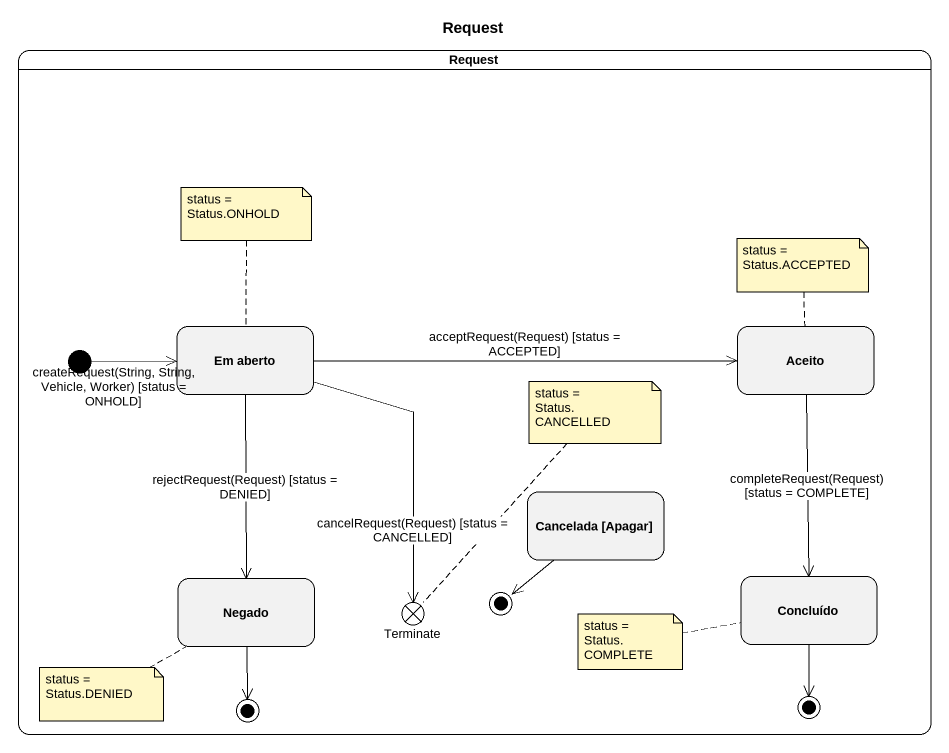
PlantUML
@startuml
title Request
hide empty description
state Request {
  state "Em aberto" as Em_aberto
  state Aceito
  state "Cancelada [Apagar]" as Cancelada_Apagar
  state Negado
  state Terminate <<end>>
  state final1 <<end>>
  state Concluído
  state final2 <<end>>
  state final3 <<end>>
  [*] -right-> Em_aberto : createRequest(String, String, Vehicle, Worker) [status = ONHOLD]
}
Em_aberto -right-> Aceito : acceptRequest(Request) [status = ACCEPTED]
Em_aberto --> Negado : rejectRequest(Request) [status = DENIED]
Em_aberto --> Terminate : cancelRequest(Request) [status = CANCELLED]
Aceito --> Concluído : completeRequest(Request) [status = COMPLETE]
Cancelada_Apagar --> final1
Negado --> final2
Concluído --> final3
note top of Em_aberto : status = Status.ONHOLD
note top of Aceito : status = Status.ACCEPTED
note top of Terminate : status = Status.CANCELLED
note left of Concluído : status = Status.COMPLETE
note left of Negado : status = Status.DENIED
@enduml
